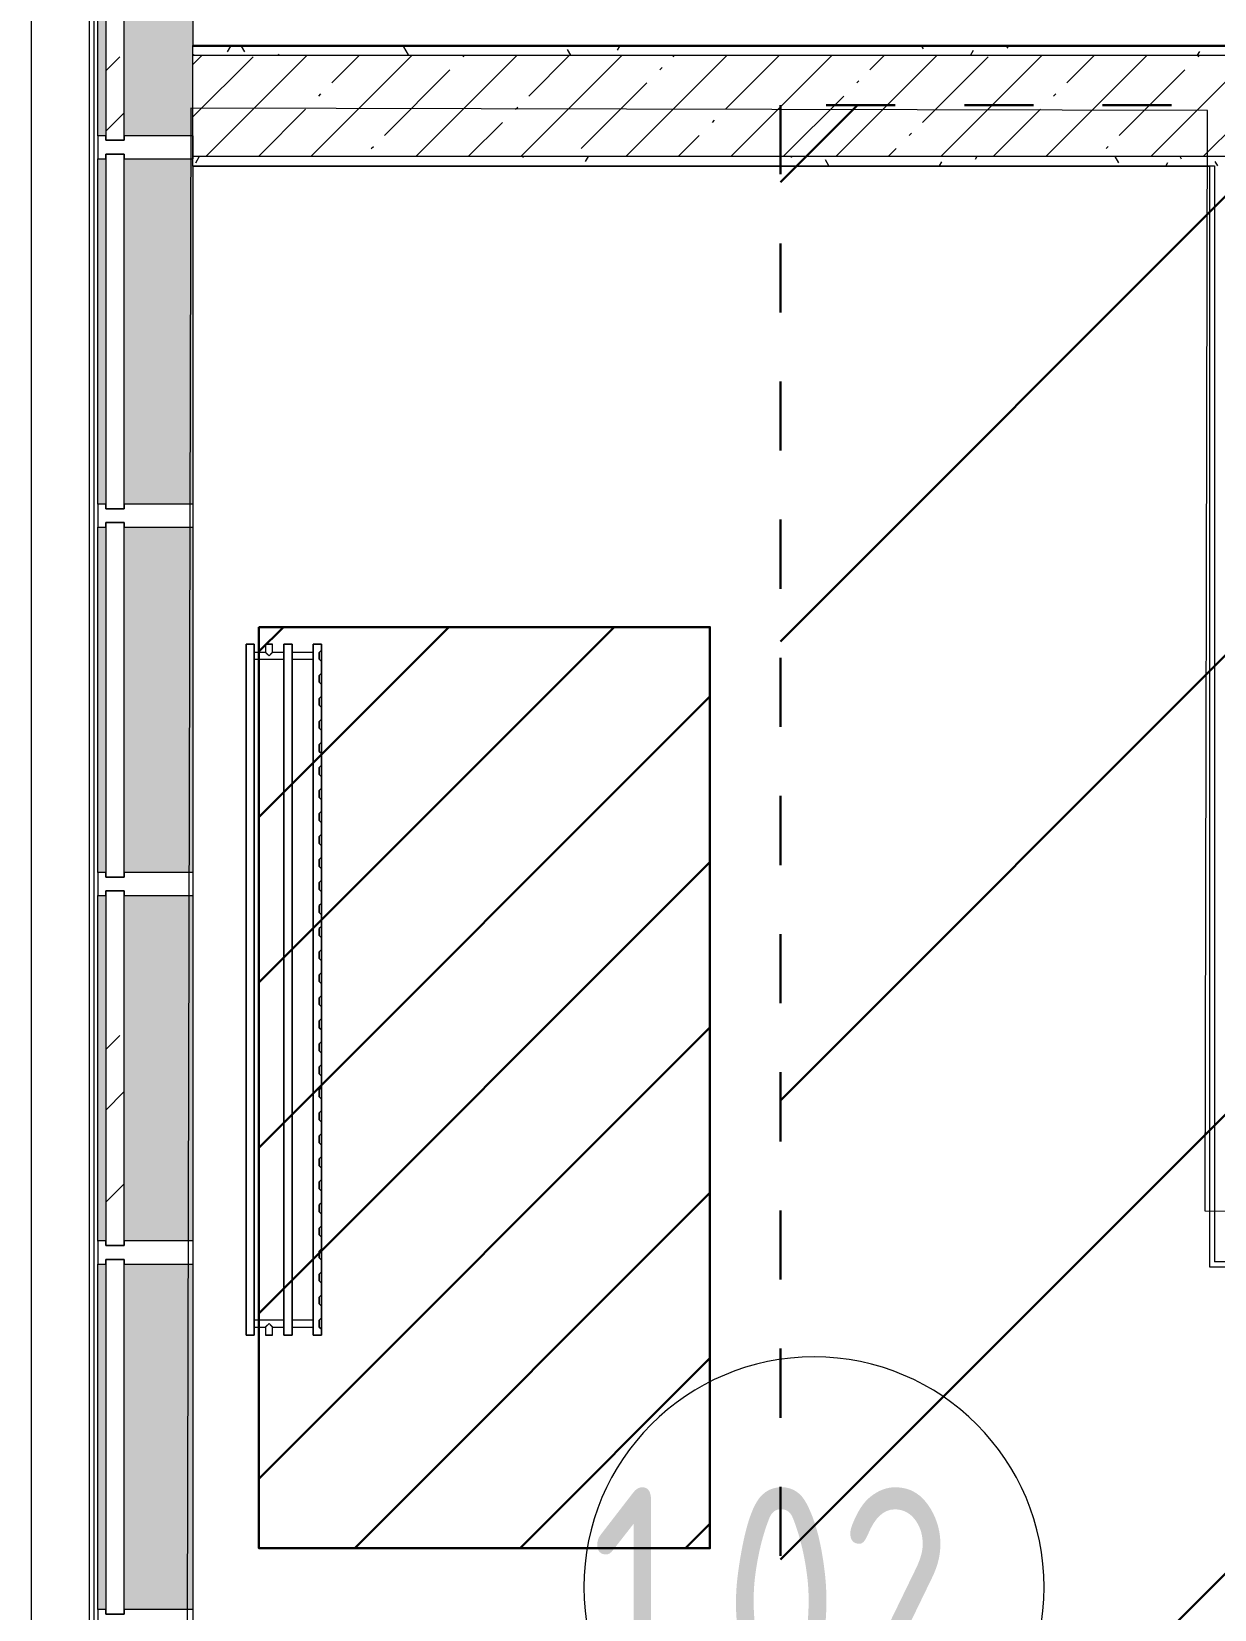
# Model space of a CAD drawing. Header units: millimetres. Extents: x -1113 to 415037, y -3642 to 354837.
# Drawn here: x 3775 to 6345, y 22239 to 25665 of the extents above; entities that cross this region are included whole.
import ezdxf

# ---------------------------------------------------------------- set-up
doc = ezdxf.new("R2010")
doc.units = ezdxf.units.MM
doc.linetypes.add('Штрих короткий', pattern=[600, 300, -300])
for name, color, linetype, lineweight in [('0) строит. леса', 20, 'Continuous', 30), ('A-AREA-BNDY', 7, 'Continuous', 5), ('A-AREA-IDEN', 7, 'Continuous', 9), ('A-FLOR', 7, 'Continuous', 9), ('A-GLAZ-CURT', 7, 'Continuous', 9), ('A-GLAZ-CURT-1', 7, 'Continuous', 5), ('A-GLAZ-CURT-2', 7, 'Continuous', 20), ('A-GLAZ-CWMG', 7, 'Continuous', 9), ('A-GLAZ-CWMG-1', 7, 'Continuous', 20), ('A-WALL', 7, 'Continuous', 5), ('I-WALL', 7, 'Continuous', 5), ('Оси', 7, 'Continuous', 9)]:
    doc.layers.add(name, color=color, linetype=linetype, lineweight=lineweight)
for name, color, linetype, lineweight, true_color in [('A-WALL-1', 9, 'Continuous', 5, 0x808080), ('A-WALL-FNSH-1', 9, 'Continuous', 5, 0x808080), ('M-EQPM-1', 7, 'Continuous', 9, 0xb2b2b2)]:
    doc.layers.add(name, color=color, linetype=linetype, lineweight=lineweight, true_color=true_color)
doc.styles.add('СПДС', font='ГОСТ тип А.ttf', dxfattribs={"width": 0.9})
pattern_1 = [(0, (64.7, -136.06), (243.84, 60.96), [20.117, -162.763, 20.117, -162.763, -975.36]), (0, (64.7, -136.06), (243.84, 60.96), [-365.76, 20.117, -345.643, 20.117, -162.763, -426.72]), (0, (64.7, -136.06), (243.84, 60.96), [-914.4, 20.117, -101.803, 20.117, -284.683]), (120, (156.14, -105.58), (-174.71291, 180.69163), [20.117, -162.763, 20.117, -162.763, -975.36]), (120, (156.14, -105.58), (-174.71291, 180.69163), [-365.76, 20.117, -345.643, 20.117, -162.763, -426.72]), (120, (156.14, -105.58), (-174.71291, 180.69163), [-914.4, 20.117, -101.803, 20.117, -284.683]), (240, (186.62, 16.34), (-69.12709, -241.65163), [20.117, -162.763, 20.117, -162.763, -975.36]), (240, (186.62, 16.34), (-69.12709, -241.65163), [-365.76, 20.117, -345.643, 20.117, -162.763, -426.72]), (240, (186.62, 16.34), (-69.12709, -241.65163), [-914.4, 20.117, -101.803, 20.117, -284.683])]

# ---------------------------------------------------------------- blocks, each defined once
blk = doc.blocks.new('Системная панель - Стекло - 40мм-23998914-Объем проектирования 1 этажа')
at = {"layer": 'A-GLAZ-CURT-1'}
h = blk.add_hatch(dxfattribs=at)
h.set_pattern_fill('FP_53', color=256, style=0, pattern_type=2)
h.set_pattern_definition([(135, (23350.1, -4071.1), (-565.685, -565.685), [400, -1200]), (135, (23550.1, -4471.1), (-565.685, -565.685), [1200, -400]), (135, (23750.1, -3671.1), (-565.685, -565.685), [400, -1200])])
h.paths.add_polyline_path([(385, 15), (385, 40), (-385, 38.9), (-385, 0), (385, 0)])
at = {"layer": 'A-GLAZ-CURT-2'}
for p, q in [((385, 40), (-385, 40)), ((-385, 40), (-385, 0)), ((385, 0), (385, 40)), ((-385, 0), (385, 0))]:
    blk.add_line(p, q, dxfattribs=at)
blk = doc.blocks.new('Прямоугольный импост - Импост структурный с накладкой - 190мм-23186010-Объем проектирования 1 этажа')
at = {"layer": 'A-GLAZ-CWMG'}
for points in [[(3871.1, 23175.1), (3871.1, 23925.1), (3854.1, 23925.1), (3854.1, 23175.1), (3861.1, 23175.1)], [(4006.1, 23175.1), (4061.1, 23175.1), (4060, 23925.1), (3911.1, 23925.1), (3911.1, 23175.1)]]:
    blk.add_hatch(color=256, dxfattribs=at).paths.add_polyline_path(points)
for p, q in [((3854.1, 23175.1), (3854.1, 23925.1)), ((4061.1, 23175.1), (4061.1, 23925.1))]:
    blk.add_line(p, q, dxfattribs=at)
blk = doc.blocks.new('Прямоугольный импост - Импост структурный с накладкой - 190мм-22862219-Объем проектирования 1 этажа')
at = {"layer": 'A-GLAZ-CWMG-1'}
for p, q in [((-25, 0), (-25, 17)), ((-25, 17), (25, 17)), ((-15, 0), (-25, 0)), ((-15, -40), (-15, 0)), ((25, 0), (15, 0)), ((15, 0), (15, -40)), ((25, 17), (25, 0)), ((-25, -190), (-25, -40)), ((-25, -40), (-15, -40)), ((15, -40), (25, -40)), ((25, -40), (25, -190)), ((25, -190), (-25, -190))]:
    blk.add_line(p, q, dxfattribs=at)
blk = doc.blocks.new('Системная панель - Стекло - 40мм-V30-Объем проектирования 1 этажа')
at = {"layer": 'A-GLAZ-CURT-2'}
for p, q in [((385, 40), (-385, 40)), ((-385, 40), (-385, 0)), ((385, 0), (385, 40)), ((-385, 0), (385, 0))]:
    blk.add_line(p, q, dxfattribs=at)
blk = doc.blocks.new('Системная панель - Стекло - 40мм-V31-Объем проектирования 1 этажа')
at = {"layer": 'A-GLAZ-CURT-2'}
for p, q in [((385, 40), (-385, 40)), ((-385, 40), (-385, 0)), ((385, 0), (385, 40)), ((-385, 0), (385, 0))]:
    blk.add_line(p, q, dxfattribs=at)
blk = doc.blocks.new('Системная панель - Стекло - 40мм-V57-Объем проектирования 1 этажа')
at = {"layer": 'A-GLAZ-CURT-2'}
for p, q in [((385, 40), (-385, 40)), ((-385, 40), (-385, 0)), ((385, 0), (385, 40)), ((-385, 0), (385, 0))]:
    blk.add_line(p, q, dxfattribs=at)
blk = doc.blocks.new('Прямоугольный импост - Импост структурный с накладкой - 190мм-V58-Объем проектирования 1 этажа')
at = {"layer": 'A-GLAZ-CWMG'}
for points in [[(3871.1, 24775.1), (3871.1, 25525.1), (3854.1, 25525.1), (3854.1, 24775.1), (3861.1, 24775.1)], [(4006.1, 24775.1), (4061.1, 24775.1), (4060, 25525.1), (3911.1, 25525.1), (3911.1, 24775.1)]]:
    blk.add_hatch(color=256, dxfattribs=at).paths.add_polyline_path(points)
for p, q in [((3854.1, 24775.1), (3854.1, 25525.1)), ((4061.1, 24775.1), (4061.1, 25510))]:
    blk.add_line(p, q, dxfattribs=at)
blk = doc.blocks.new('Системная панель - Стекло - 40мм-V139-Объем проектирования 1 этажа')
at = {"layer": 'A-GLAZ-CURT-1'}
h = blk.add_hatch(dxfattribs=at)
h.set_pattern_fill('FP_142', color=256, style=0, pattern_type=2)
h.set_pattern_definition([(135, (25750.1, -4071.1), (-565.685, -565.685), [400, -1200]), (135, (25950.1, -4471.1), (-565.685, -565.685), [1200, -400]), (135, (26150.1, -3671.1), (-565.685, -565.685), [400, -1200])])
h.paths.add_polyline_path([(385, 15), (385, 40), (-385, 38.9), (-385, 0), (385, 0)])
at = {"layer": 'A-GLAZ-CURT-2'}
for p, q in [((385, 40), (-385, 40)), ((-385, 40), (-385, 0)), ((385, 0), (385, 40)), ((-385, 0), (385, 0))]:
    blk.add_line(p, q, dxfattribs=at)
blk = doc.blocks.new('Прямоугольный импост - Импост структурный с накладкой - 190мм-V140-Объем проектирования 1 этажа')
at = {"layer": 'A-GLAZ-CWMG'}
for points in [[(3861.1, 25575.1), (3871.1, 25575.1), (3871.1, 26325.1), (3854.1, 26325.1), (3854.1, 25575.1)], [(3911.1, 25575.1), (4060, 25575.1), (4060, 26325.1), (3911.1, 26325.1), (3911.1, 25750)]]:
    blk.add_hatch(color=256, dxfattribs=at).paths.add_polyline_path(points)
for p, q in [((3854.1, 25575.1), (3854.1, 26325.1)), ((4061.1, 25770), (4061.1, 26325.1))]:
    blk.add_line(p, q, dxfattribs=at)
blk = doc.blocks.new('Прямоугольный импост - Импост структурный с накладкой - 170мм-23186685-Объем проектирования 1 этажа')
at = {"layer": 'A-GLAZ-CWMG'}
for p, q in [((3836.1, 20672.1), (3836.1, 27150.1)), ((3846.1, 20672.1), (3846.1, 27150.1))]:
    blk.add_line(p, q, dxfattribs=at)
blk = doc.blocks.new('radiator_prado_classic_z_tip_30_po exemplyaru - Classic Z Тип 30-500-30677909-Объем проектирования 1 этажа')
at = {"layer": 'M-EQPM-1'}
for p, q in [((0, 228), (0, 210)), ((1500, 228), (0, 228)), ((0, 210), (0, 228)), ((0, 228), (12.5, 228)), ((0, 210), (1500, 210)), ((17.8, 210), (0, 210)), ((12.5, 228), (37.5, 228)), ((37.5, 228), (12.5, 228)), ((12.5, 228), (37.5, 228)), ((12.5, 228), (17.5, 223)), ((12.5, 228), (17.5, 223)), ((32.5, 223), (17.5, 223)), ((17.5, 223), (32.5, 223)), ((17.5, 210), (17.5, 164)), ((17.5, 210), (17.5, 164)), ((17.8, 210), (17.5, 210)), ((17.5, 210), (17.8, 210)), ((17.8, 210), (17.5, 210)), ((17.5, 210), (32.5, 210)), ((32.2, 210), (17.8, 210)), ((17.8, 210), (32.2, 210)), ((32.2, 210), (17.8, 210)), ((32.5, 210), (32.2, 210)), ((32.2, 210), (32.5, 210)), ((32.5, 210), (32.2, 210)), ((1467.8, 210), (32.2, 210)), ((32.5, 223), (37.5, 228)), ((37.5, 228), (32.5, 223)), ((32.5, 164), (32.5, 210)), ((32.5, 164), (32.5, 210)), ((37.5, 228), (62.5, 228)), ((62.5, 228), (87.5, 228)), ((87.5, 228), (62.5, 228)), ((62.5, 228), (87.5, 228)), ((62.5, 228), (67.5, 223)), ((62.5, 228), (67.5, 223)), ((82.5, 223), (67.5, 223)), ((67.5, 223), (82.5, 223)), ((82.5, 223), (87.5, 228)), ((87.5, 228), (82.5, 223)), ((87.5, 228), (112.5, 228)), ((112.5, 228), (137.5, 228)), ((137.5, 228), (112.5, 228)), ((112.5, 228), (137.5, 228)), ((112.5, 228), (117.5, 223)), ((112.5, 228), (117.5, 223)), ((132.5, 223), (117.5, 223)), ((117.5, 223), (132.5, 223)), ((132.5, 223), (137.5, 228)), ((137.5, 228), (132.5, 223)), ((137.5, 228), (162.5, 228)), ((162.5, 228), (187.5, 228)), ((187.5, 228), (162.5, 228)), ((162.5, 228), (187.5, 228)), ((162.5, 228), (167.5, 223)), ((162.5, 228), (167.5, 223)), ((182.5, 223), (167.5, 223)), ((167.5, 223), (182.5, 223)), ((182.5, 223), (187.5, 228)), ((187.5, 228), (182.5, 223)), ((187.5, 228), (212.5, 228)), ((212.5, 228), (237.5, 228)), ((237.5, 228), (212.5, 228)), ((212.5, 228), (237.5, 228)), ((212.5, 228), (217.5, 223)), ((212.5, 228), (217.5, 223)), ((232.5, 223), (217.5, 223)), ((217.5, 223), (232.5, 223)), ((232.5, 223), (237.5, 228)), ((237.5, 228), (232.5, 223)), ((237.5, 228), (262.5, 228)), ((262.5, 228), (287.5, 228)), ((287.5, 228), (262.5, 228)), ((262.5, 228), (287.5, 228)), ((262.5, 228), (267.5, 223)), ((262.5, 228), (267.5, 223)), ((282.5, 223), (267.5, 223)), ((267.5, 223), (282.5, 223)), ((282.5, 223), (287.5, 228)), ((287.5, 228), (282.5, 223)), ((287.5, 228), (312.5, 228)), ((312.5, 228), (337.5, 228)), ((337.5, 228), (312.5, 228)), ((312.5, 228), (337.5, 228)), ((312.5, 228), (317.5, 223)), ((312.5, 228), (317.5, 223)), ((332.5, 223), (317.5, 223)), ((317.5, 223), (332.5, 223)), ((332.5, 223), (337.5, 228)), ((337.5, 228), (332.5, 223)), ((337.5, 228), (362.5, 228)), ((362.5, 228), (387.5, 228)), ((387.5, 228), (362.5, 228)), ((362.5, 228), (387.5, 228)), ((362.5, 228), (367.5, 223)), ((362.5, 228), (367.5, 223)), ((382.5, 223), (367.5, 223)), ((367.5, 223), (382.5, 223)), ((382.5, 223), (387.5, 228)), ((387.5, 228), (382.5, 223)), ((387.5, 228), (412.5, 228)), ((412.5, 228), (437.5, 228)), ((437.5, 228), (412.5, 228)), ((412.5, 228), (437.5, 228)), ((412.5, 228), (417.5, 223)), ((412.5, 228), (417.5, 223)), ((432.5, 223), (417.5, 223)), ((417.5, 223), (432.5, 223)), ((432.5, 223), (437.5, 228)), ((437.5, 228), (432.5, 223)), ((437.5, 228), (462.5, 228)), ((462.5, 228), (487.5, 228)), ((487.5, 228), (462.5, 228)), ((462.5, 228), (487.5, 228)), ((462.5, 228), (467.5, 223)), ((462.5, 228), (467.5, 223)), ((482.5, 223), (467.5, 223)), ((467.5, 223), (482.5, 223)), ((482.5, 223), (487.5, 228)), ((487.5, 228), (482.5, 223)), ((487.5, 228), (512.5, 228)), ((512.5, 228), (537.5, 228)), ((537.5, 228), (512.5, 228)), ((512.5, 228), (537.5, 228)), ((512.5, 228), (517.5, 223)), ((512.5, 228), (517.5, 223)), ((532.5, 223), (517.5, 223)), ((517.5, 223), (532.5, 223)), ((532.5, 223), (537.5, 228)), ((537.5, 228), (532.5, 223)), ((537.5, 228), (562.5, 228)), ((562.5, 228), (587.5, 228)), ((587.5, 228), (562.5, 228)), ((562.5, 228), (587.5, 228)), ((562.5, 228), (567.5, 223)), ((562.5, 228), (567.5, 223)), ((582.5, 223), (567.5, 223)), ((567.5, 223), (582.5, 223)), ((582.5, 223), (587.5, 228)), ((587.5, 228), (582.5, 223)), ((587.5, 228), (612.5, 228)), ((612.5, 228), (637.5, 228)), ((637.5, 228), (612.5, 228)), ((612.5, 228), (637.5, 228)), ((612.5, 228), (617.5, 223)), ((612.5, 228), (617.5, 223)), ((632.5, 223), (617.5, 223)), ((617.5, 223), (632.5, 223)), ((632.5, 223), (637.5, 228)), ((637.5, 228), (632.5, 223)), ((637.5, 228), (662.5, 228)), ((662.5, 228), (687.5, 228)), ((687.5, 228), (662.5, 228)), ((662.5, 228), (687.5, 228)), ((662.5, 228), (667.5, 223)), ((662.5, 228), (667.5, 223)), ((682.5, 223), (667.5, 223)), ((667.5, 223), (682.5, 223)), ((682.5, 223), (687.5, 228)), ((687.5, 228), (682.5, 223)), ((687.5, 228), (712.5, 228)), ((712.5, 228), (737.5, 228)), ((737.5, 228), (712.5, 228)), ((712.5, 228), (737.5, 228)), ((712.5, 228), (717.5, 223)), ((712.5, 228), (717.5, 223)), ((732.5, 223), (717.5, 223)), ((717.5, 223), (732.5, 223)), ((732.5, 223), (737.5, 228)), ((737.5, 228), (732.5, 223)), ((737.5, 228), (762.5, 228)), ((762.5, 228), (787.5, 228)), ((787.5, 228), (762.5, 228)), ((762.5, 228), (787.5, 228)), ((762.5, 228), (767.5, 223)), ((762.5, 228), (767.5, 223)), ((782.5, 223), (767.5, 223)), ((767.5, 223), (782.5, 223)), ((782.5, 223), (787.5, 228)), ((787.5, 228), (782.5, 223)), ((787.5, 228), (812.5, 228)), ((812.5, 228), (837.5, 228)), ((837.5, 228), (812.5, 228)), ((812.5, 228), (837.5, 228)), ((812.5, 228), (817.5, 223)), ((812.5, 228), (817.5, 223)), ((832.5, 223), (817.5, 223)), ((817.5, 223), (832.5, 223)), ((832.5, 223), (837.5, 228)), ((837.5, 228), (832.5, 223)), ((837.5, 228), (862.5, 228)), ((862.5, 228), (887.5, 228)), ((887.5, 228), (862.5, 228)), ((862.5, 228), (887.5, 228)), ((862.5, 228), (867.5, 223)), ((862.5, 228), (867.5, 223)), ((882.5, 223), (867.5, 223)), ((867.5, 223), (882.5, 223)), ((882.5, 223), (887.5, 228)), ((887.5, 228), (882.5, 223)), ((887.5, 228), (912.5, 228)), ((912.5, 228), (937.5, 228)), ((937.5, 228), (912.5, 228)), ((912.5, 228), (937.5, 228)), ((912.5, 228), (917.5, 223)), ((912.5, 228), (917.5, 223)), ((932.5, 223), (917.5, 223)), ((917.5, 223), (932.5, 223)), ((932.5, 223), (937.5, 228)), ((937.5, 228), (932.5, 223)), ((937.5, 228), (962.5, 228)), ((962.5, 228), (987.5, 228)), ((987.5, 228), (962.5, 228)), ((962.5, 228), (987.5, 228)), ((962.5, 228), (967.5, 223)), ((962.5, 228), (967.5, 223)), ((982.5, 223), (967.5, 223)), ((967.5, 223), (982.5, 223)), ((982.5, 223), (987.5, 228)), ((987.5, 228), (982.5, 223)), ((987.5, 228), (1012.5, 228)), ((1012.5, 228), (1037.5, 228)), ((1037.5, 228), (1012.5, 228)), ((1012.5, 228), (1037.5, 228)), ((1012.5, 228), (1017.5, 223)), ((1012.5, 228), (1017.5, 223)), ((1032.5, 223), (1017.5, 223)), ((1017.5, 223), (1032.5, 223)), ((1032.5, 223), (1037.5, 228)), ((1037.5, 228), (1032.5, 223)), ((1037.5, 228), (1062.5, 228)), ((1062.5, 228), (1087.5, 228)), ((1087.5, 228), (1062.5, 228)), ((1062.5, 228), (1087.5, 228)), ((1062.5, 228), (1067.5, 223)), ((1062.5, 228), (1067.5, 223)), ((1082.5, 223), (1067.5, 223)), ((1067.5, 223), (1082.5, 223)), ((1082.5, 223), (1087.5, 228)), ((1087.5, 228), (1082.5, 223)), ((1087.5, 228), (1112.5, 228)), ((1112.5, 228), (1137.5, 228)), ((1137.5, 228), (1112.5, 228)), ((1112.5, 228), (1137.5, 228)), ((1112.5, 228), (1117.5, 223)), ((1112.5, 228), (1117.5, 223)), ((1132.5, 223), (1117.5, 223)), ((1117.5, 223), (1132.5, 223)), ((1132.5, 223), (1137.5, 228)), ((1137.5, 228), (1132.5, 223)), ((1137.5, 228), (1162.5, 228)), ((1162.5, 228), (1187.5, 228)), ((1187.5, 228), (1162.5, 228)), ((1162.5, 228), (1187.5, 228)), ((1162.5, 228), (1167.5, 223)), ((1162.5, 228), (1167.5, 223)), ((1182.5, 223), (1167.5, 223)), ((1167.5, 223), (1182.5, 223)), ((1182.5, 223), (1187.5, 228)), ((1187.5, 228), (1182.5, 223)), ((1187.5, 228), (1212.5, 228)), ((1212.5, 228), (1237.5, 228)), ((1237.5, 228), (1212.5, 228)), ((1212.5, 228), (1237.5, 228)), ((1212.5, 228), (1217.5, 223)), ((1212.5, 228), (1217.5, 223)), ((1232.5, 223), (1217.5, 223)), ((1217.5, 223), (1232.5, 223)), ((1232.5, 223), (1237.5, 228)), ((1237.5, 228), (1232.5, 223)), ((1237.5, 228), (1262.5, 228)), ((1262.5, 228), (1287.5, 228)), ((1287.5, 228), (1262.5, 228)), ((1262.5, 228), (1287.5, 228)), ((1262.5, 228), (1267.5, 223)), ((1262.5, 228), (1267.5, 223)), ((1282.5, 223), (1267.5, 223)), ((1267.5, 223), (1282.5, 223)), ((1282.5, 223), (1287.5, 228)), ((1287.5, 228), (1282.5, 223)), ((1287.5, 228), (1312.5, 228)), ((1312.5, 228), (1337.5, 228)), ((1337.5, 228), (1312.5, 228)), ((1312.5, 228), (1337.5, 228)), ((1312.5, 228), (1317.5, 223)), ((1312.5, 228), (1317.5, 223)), ((1332.5, 223), (1317.5, 223)), ((1317.5, 223), (1332.5, 223)), ((1332.5, 223), (1337.5, 228)), ((1337.5, 228), (1332.5, 223)), ((1337.5, 228), (1362.5, 228)), ((1362.5, 228), (1387.5, 228)), ((1387.5, 228), (1362.5, 228)), ((1362.5, 228), (1387.5, 228)), ((1362.5, 228), (1367.5, 223)), ((1362.5, 228), (1367.5, 223)), ((1382.5, 223), (1367.5, 223)), ((1367.5, 223), (1382.5, 223)), ((1382.5, 223), (1387.5, 228)), ((1387.5, 228), (1382.5, 223)), ((1387.5, 228), (1412.5, 228)), ((1412.5, 228), (1437.5, 228)), ((1437.5, 228), (1412.5, 228)), ((1412.5, 228), (1437.5, 228)), ((1412.5, 228), (1417.5, 223)), ((1412.5, 228), (1417.5, 223)), ((1432.5, 223), (1417.5, 223)), ((1417.5, 223), (1432.5, 223)), ((1432.5, 223), (1437.5, 228)), ((1437.5, 228), (1432.5, 223)), ((1437.5, 228), (1462.5, 228)), ((1462.5, 228), (1487.5, 228)), ((1487.5, 228), (1462.5, 228)), ((1462.5, 228), (1487.5, 228)), ((1462.5, 228), (1467.5, 223)), ((1462.5, 228), (1467.5, 223)), ((1482.5, 223), (1467.5, 223)), ((1467.5, 223), (1482.5, 223)), ((1467.5, 210), (1467.5, 164)), ((1467.5, 210), (1467.5, 164)), ((1467.8, 210), (1467.5, 210)), ((1467.5, 210), (1482.5, 210)), ((1467.8, 210), (1467.5, 210)), ((1467.5, 210), (1467.8, 210)), ((1482.2, 210), (1467.8, 210)), ((1482.2, 210), (1467.8, 210)), ((1467.8, 210), (1482.2, 210)), ((1482.5, 210), (1482.2, 210)), ((1482.5, 210), (1482.2, 210)), ((1482.2, 210), (1482.5, 210)), ((1500, 210), (1482.2, 210)), ((1482.5, 223), (1487.5, 228)), ((1487.5, 228), (1482.5, 223)), ((1482.5, 164), (1482.5, 210)), ((1482.5, 164), (1482.5, 210)), ((1487.5, 228), (1500, 228)), ((1500, 210), (1500, 228)), ((1500, 228), (1500, 210)), ((1500, 164), (0, 164)), ((0, 164), (0, 146)), ((0, 146), (0, 164)), ((0, 164), (17.8, 164)), ((0, 146), (1500, 146)), ((18.5, 146), (0, 146)), ((17.8, 164), (17.5, 164)), ((17.5, 164), (17.8, 164)), ((17.8, 164), (17.5, 164)), ((17.5, 164), (32.5, 164)), ((17.5, 146), (17.5, 121.5)), ((17.5, 146), (17.5, 121.5)), ((17.5, 146), (18.5, 146)), ((18.5, 146), (17.5, 146)), ((17.5, 146), (18.5, 146)), ((32.5, 146), (17.5, 146)), ((32.2, 164), (17.8, 164)), ((17.8, 164), (32.2, 164)), ((32.2, 164), (17.8, 164)), ((18.5, 146), (32.2, 146)), ((32.2, 146), (18.5, 146)), ((18.5, 146), (32.2, 146)), ((32.5, 164), (32.2, 164)), ((32.2, 164), (32.5, 164)), ((32.5, 164), (32.2, 164)), ((32.2, 164), (1467.8, 164)), ((32.2, 146), (32.5, 146)), ((32.5, 146), (32.2, 146)), ((32.2, 146), (32.5, 146)), ((1467.8, 146), (32.2, 146)), ((32.5, 82), (32.5, 146)), ((32.5, 82), (32.5, 146)), ((1467.8, 164), (1467.5, 164)), ((1467.5, 164), (1482.5, 164)), ((1467.8, 164), (1467.5, 164)), ((1467.5, 164), (1467.8, 164)), ((1467.5, 146), (1467.5, 82)), ((1467.5, 146), (1467.5, 82)), ((1467.5, 146), (1467.8, 146)), ((1482.5, 146), (1467.5, 146)), ((1467.5, 146), (1467.8, 146)), ((1467.8, 146), (1467.5, 146)), ((1482.2, 164), (1467.8, 164)), ((1482.2, 164), (1467.8, 164)), ((1467.8, 164), (1482.2, 164)), ((1467.8, 146), (1481.5, 146)), ((1467.8, 146), (1481.5, 146)), ((1481.5, 146), (1467.8, 146)), ((1481.5, 146), (1482.5, 146)), ((1481.5, 146), (1482.5, 146)), ((1482.5, 146), (1481.5, 146)), ((1500, 146), (1481.5, 146)), ((1482.5, 164), (1482.2, 164)), ((1482.5, 164), (1482.2, 164)), ((1482.2, 164), (1482.5, 164)), ((1482.2, 164), (1500, 164)), ((1482.5, 121.5), (1482.5, 146)), ((1482.5, 121.5), (1482.5, 146)), ((1500, 146), (1500, 164)), ((1500, 164), (1500, 146)), ((17.5, 121.5), (0, 121.5)), ((17.5, 121.5), (0, 121.5)), ((0, 121.5), (0, 120.5)), ((0, 106.5), (0, 121.5)), ((0, 120.5), (0, 107.5)), ((0, 120.5), (0, 119.3)), ((0, 114), (0, 120.5)), ((0, 120.5), (0, 120.5)), ((0, 119.3), (0, 117.8)), ((0, 117.8), (0, 114)), ((0, 114), (0, 110.3)), ((0, 107.5), (0, 114)), ((0, 110.3), (0, 108.7)), ((0, 108.7), (0, 107.5)), ((0, 107.5), (0, 106.5)), ((0, 107.5), (0, 107.5)), ((0, 106.5), (17.5, 106.5)), ((0, 106.5), (17.5, 106.5)), ((17.5, 106.5), (17.5, 82)), ((17.5, 106.5), (17.5, 82)), ((1500, 121.5), (1482.5, 121.5)), ((1500, 121.5), (1482.5, 121.5)), ((1482.5, 82), (1482.5, 106.5)), ((1482.5, 106.5), (1500, 106.5)), ((1482.5, 82), (1482.5, 106.5)), ((1482.5, 106.5), (1500, 106.5)), ((1500, 121.5), (1500, 106.5)), ((1500, 120.5), (1500, 121.5)), ((1500, 121.5), (1500, 120.5)), ((1500, 120.5), (1500, 121.5)), ((1500, 107.5), (1500, 120.5)), ((1500, 120.5), (1500, 107.5)), ((1500, 107.5), (1500, 120.5)), ((1500, 106.5), (1500, 107.5)), ((1500, 107.5), (1500, 106.5)), ((1500, 106.5), (1500, 107.5)), ((1500, 82), (0, 82)), ((0, 82), (0, 64)), ((0, 64), (0, 82)), ((0, 82), (18.5, 82)), ((18.5, 82), (17.5, 82)), ((17.5, 82), (18.5, 82)), ((18.5, 82), (17.5, 82)), ((17.5, 82), (32.5, 82)), ((32.2, 82), (18.5, 82)), ((18.5, 82), (32.2, 82)), ((32.2, 82), (18.5, 82)), ((32.5, 82), (32.2, 82)), ((32.2, 82), (32.5, 82)), ((32.5, 82), (32.2, 82)), ((32.2, 82), (1467.8, 82)), ((1467.8, 82), (1467.5, 82)), ((1467.5, 82), (1482.5, 82)), ((1467.8, 82), (1467.5, 82)), ((1467.5, 82), (1467.8, 82)), ((1481.5, 82), (1467.8, 82)), ((1481.5, 82), (1467.8, 82)), ((1467.8, 82), (1481.5, 82)), ((1482.5, 82), (1481.5, 82)), ((1482.5, 82), (1481.5, 82)), ((1481.5, 82), (1482.5, 82)), ((1481.5, 82), (1500, 82)), ((1500, 64), (1500, 82)), ((1500, 82), (1500, 64)), ((1500, 64), (0, 64)), ((0, 64), (1500, 64))]:
    blk.add_line(p, q, dxfattribs=at)
for points, knots in [([(18.5, 120.5), (18.4, 120.6), (18.3, 120.7), (18.1, 120.9), (17.9, 121.1), (17.8, 121.2), (17.7, 121.3), (17.5, 121.5), (17.5, 121.5), (17.5, 121.5)], [0.7142857, 0.7142857, 0.7142857, 0.7142857, 0.75, 0.7857143, 0.8214286, 0.8571429, 0.8928571, 0.9285714, 1, 1, 1, 1]), ([(17.5, 121.5), (17.5, 121.5), (17.5, 121.5), (17.7, 121.3), (17.8, 121.2), (17.9, 121.1), (18.1, 120.9), (18.3, 120.7), (18.4, 120.6), (18.5, 120.5)], [0, 0, 0, 0, 0.0714286, 0.1071429, 0.1428571, 0.1785714, 0.2142857, 0.25, 0.2857143, 0.2857143, 0.2857143, 0.2857143]), ([(17.5, 121.5), (17.5, 121.5), (17.5, 121.5), (17.7, 121.3), (17.8, 121.2), (17.9, 121.1), (18.1, 120.9), (18.3, 120.7), (18.4, 120.6), (18.5, 120.5)], [0, 0, 0, 0, 0.0714286, 0.1071429, 0.1428571, 0.1785714, 0.2142857, 0.25, 0.2857143, 0.2857143, 0.2857143, 0.2857143]), ([(25, 114), (24.5, 114.5), (23.6, 115.4), (22.4, 116.6), (21.6, 117.4), (21.1, 117.9), (20.8, 118.2), (20.5, 118.5), (20.2, 118.8), (19.8, 119.1), (19.6, 119.4), (19.3, 119.7), (19, 120), (18.7, 120.3), (18.5, 120.5), (18.3, 120.7), (18.1, 120.9), (17.9, 121.1), (17.8, 121.2), (17.7, 121.3), (17.5, 121.5), (17.5, 121.5), (17.5, 121.5)], [0, 0, 0, 0, 0.142857, 0.285714, 0.357143, 0.392857, 0.428571, 0.464286, 0.5, 0.535714, 0.571429, 0.607143, 0.642857, 0.678571, 0.714286, 0.75, 0.785714, 0.821429, 0.857143, 0.892857, 0.928571, 1, 1, 1, 1]), ([(17.5, 106.5), (17.5, 106.5), (17.5, 106.5), (17.7, 106.7), (17.8, 106.8), (17.9, 106.9), (18.1, 107.1), (18.3, 107.3), (18.5, 107.5), (18.7, 107.7), (19, 108), (19.3, 108.3), (19.6, 108.6), (19.8, 108.9), (20.3, 109.3), (20.7, 109.7), (21.1, 110.1), (21.6, 110.6), (22.4, 111.4), (23.6, 112.6), (24.5, 113.5), (25, 114)], [0, 0, 0, 0, 0.071429, 0.107143, 0.142857, 0.178571, 0.214286, 0.25, 0.285714, 0.321429, 0.357143, 0.392857, 0.428571, 0.464286, 0.5, 0.571429, 0.607143, 0.642857, 0.714286, 0.857143, 1, 1, 1, 1]), ([(17.5, 106.5), (17.5, 106.5), (17.5, 106.5), (17.7, 106.7), (17.8, 106.8), (17.9, 106.9), (18.1, 107.1), (18.3, 107.3), (18.4, 107.4), (18.5, 107.5)], [0, 0, 0, 0, 0.0714286, 0.1071429, 0.1428571, 0.1785714, 0.2142857, 0.25, 0.2857143, 0.2857143, 0.2857143, 0.2857143]), ([(18.5, 107.5), (18.4, 107.4), (18.3, 107.3), (18.1, 107.1), (17.9, 106.9), (17.8, 106.8), (17.7, 106.7), (17.5, 106.5), (17.5, 106.5), (17.5, 106.5)], [0.7142857, 0.7142857, 0.7142857, 0.7142857, 0.75, 0.7857143, 0.8214286, 0.8571429, 0.8928571, 0.9285714, 1, 1, 1, 1]), ([(18.5, 107.5), (18.4, 107.4), (18.3, 107.3), (18.1, 107.1), (17.9, 106.9), (17.8, 106.8), (17.7, 106.7), (17.5, 106.5), (17.5, 106.5), (17.5, 106.5)], [0.7142857, 0.7142857, 0.7142857, 0.7142857, 0.75, 0.7857143, 0.8214286, 0.8571429, 0.8928571, 0.9285714, 1, 1, 1, 1]), ([(22.1, 116.9), (21.9, 117.1), (21.6, 117.4), (21.1, 117.9), (20.8, 118.2), (20.5, 118.5), (20.2, 118.8), (19.9, 119.2), (19.7, 119.3), (19.6, 119.4)], [0.2857143, 0.2857143, 0.2857143, 0.2857143, 0.3571429, 0.3928571, 0.4285714, 0.4642857, 0.5, 0.5357143, 0.5714286, 0.5714286, 0.5714286, 0.5714286]), ([(19.6, 119.4), (19.7, 119.3), (19.9, 119.2), (20.3, 118.7), (20.7, 118.3), (21.1, 117.9), (21.6, 117.4), (21.9, 117.1), (22.1, 116.9)], [0.4285714, 0.4285714, 0.4285714, 0.4285714, 0.4642857, 0.5, 0.5714286, 0.6071429, 0.6428571, 0.7142857, 0.7142857, 0.7142857, 0.7142857]), ([(19.6, 119.4), (19.7, 119.3), (19.8, 119.1), (20.3, 118.7), (20.7, 118.3), (21.1, 117.9), (21.6, 117.4), (21.9, 117.1), (22.1, 116.9)], [0.4285714, 0.4285714, 0.4285714, 0.4285714, 0.4642857, 0.5, 0.5714286, 0.6071429, 0.6428571, 0.7142857, 0.7142857, 0.7142857, 0.7142857]), ([(19.6, 108.6), (19.7, 108.7), (19.9, 108.8), (20.3, 109.3), (20.7, 109.7), (21.1, 110.1), (21.6, 110.6), (21.9, 110.9), (22.1, 111.1)], [0.4285714, 0.4285714, 0.4285714, 0.4285714, 0.4642857, 0.5, 0.5714286, 0.6071429, 0.6428571, 0.7142857, 0.7142857, 0.7142857, 0.7142857]), ([(22.1, 111.1), (21.9, 110.9), (21.6, 110.6), (21.1, 110.1), (20.8, 109.8), (20.5, 109.5), (20.2, 109.2), (19.9, 108.8), (19.7, 108.7), (19.6, 108.6)], [0.2857143, 0.2857143, 0.2857143, 0.2857143, 0.3571429, 0.3928571, 0.4285714, 0.4642857, 0.5, 0.5357143, 0.5714286, 0.5714286, 0.5714286, 0.5714286]), ([(22.1, 111.1), (21.9, 110.9), (21.6, 110.6), (21.1, 110.1), (20.8, 109.8), (20.5, 109.5), (20.2, 109.2), (19.8, 108.9), (19.7, 108.7), (19.6, 108.6)], [0.2857143, 0.2857143, 0.2857143, 0.2857143, 0.3571429, 0.3928571, 0.4285714, 0.4642857, 0.5, 0.5357143, 0.5714286, 0.5714286, 0.5714286, 0.5714286]), ([(1475, 114), (1475.5, 114.5), (1476.4, 115.4), (1477.6, 116.6), (1478.4, 117.4), (1478.9, 117.9), (1479.2, 118.2), (1479.5, 118.5), (1479.8, 118.8), (1480.1, 119.2), (1480.4, 119.4), (1480.7, 119.7), (1481, 120), (1481.3, 120.3), (1481.5, 120.5), (1481.7, 120.7), (1481.9, 120.9), (1482.1, 121.1), (1482.2, 121.2), (1482.3, 121.3), (1482.5, 121.5), (1482.5, 121.5), (1482.5, 121.5)], [0, 0, 0, 0, 0.142857, 0.285714, 0.357143, 0.392857, 0.428571, 0.464286, 0.5, 0.535714, 0.571429, 0.607143, 0.642857, 0.678571, 0.714286, 0.75, 0.785714, 0.821429, 0.857143, 0.892857, 0.928571, 1, 1, 1, 1]), ([(1482.5, 106.5), (1482.5, 106.5), (1482.5, 106.5), (1482.3, 106.7), (1482.2, 106.8), (1482.1, 106.9), (1481.9, 107.1), (1481.7, 107.3), (1481.5, 107.5), (1481.3, 107.7), (1481, 108), (1480.7, 108.3), (1480.4, 108.6), (1480.1, 108.8), (1479.7, 109.3), (1479.3, 109.7), (1478.9, 110.1), (1478.4, 110.6), (1477.6, 111.4), (1476.4, 112.6), (1475.5, 113.5), (1475, 114)], [0, 0, 0, 0, 0.071429, 0.107143, 0.142857, 0.178571, 0.214286, 0.25, 0.285714, 0.321429, 0.357143, 0.392857, 0.428571, 0.464286, 0.5, 0.571429, 0.607143, 0.642857, 0.714286, 0.857143, 1, 1, 1, 1]), ([(1480.4, 119.4), (1480.3, 119.3), (1480.1, 119.2), (1479.7, 118.7), (1479.3, 118.3), (1478.9, 117.9), (1478.4, 117.4), (1478.1, 117.1), (1477.9, 116.9)], [0.4285714, 0.4285714, 0.4285714, 0.4285714, 0.4642857, 0.5, 0.5714286, 0.6071429, 0.6428571, 0.7142857, 0.7142857, 0.7142857, 0.7142857]), ([(1480.4, 119.4), (1480.3, 119.3), (1480.1, 119.2), (1479.7, 118.7), (1479.3, 118.3), (1478.9, 117.9), (1478.4, 117.4), (1478.1, 117.1), (1477.9, 116.9)], [0.4285714, 0.4285714, 0.4285714, 0.4285714, 0.4642857, 0.5, 0.5714286, 0.6071429, 0.6428571, 0.7142857, 0.7142857, 0.7142857, 0.7142857]), ([(1477.9, 116.9), (1478.1, 117.1), (1478.4, 117.4), (1478.9, 117.9), (1479.2, 118.2), (1479.5, 118.5), (1479.8, 118.8), (1480.1, 119.2), (1480.3, 119.3), (1480.4, 119.4)], [0.2857143, 0.2857143, 0.2857143, 0.2857143, 0.3571429, 0.3928571, 0.4285714, 0.4642857, 0.5, 0.5357143, 0.5714286, 0.5714286, 0.5714286, 0.5714286]), ([(1477.9, 111.1), (1478.1, 110.9), (1478.4, 110.6), (1478.9, 110.1), (1479.2, 109.8), (1479.5, 109.5), (1479.8, 109.2), (1480.1, 108.8), (1480.3, 108.7), (1480.4, 108.6)], [0.2857143, 0.2857143, 0.2857143, 0.2857143, 0.3571429, 0.3928571, 0.4285714, 0.4642857, 0.5, 0.5357143, 0.5714286, 0.5714286, 0.5714286, 0.5714286]), ([(1477.9, 111.1), (1478.1, 110.9), (1478.4, 110.6), (1478.9, 110.1), (1479.2, 109.8), (1479.5, 109.5), (1479.8, 109.2), (1480.1, 108.8), (1480.3, 108.7), (1480.4, 108.6)], [0.2857143, 0.2857143, 0.2857143, 0.2857143, 0.3571429, 0.3928571, 0.4285714, 0.4642857, 0.5, 0.5357143, 0.5714286, 0.5714286, 0.5714286, 0.5714286]), ([(1480.4, 108.6), (1480.3, 108.7), (1480.1, 108.8), (1479.7, 109.3), (1479.3, 109.7), (1478.9, 110.1), (1478.4, 110.6), (1478.1, 110.9), (1477.9, 111.1)], [0.4285714, 0.4285714, 0.4285714, 0.4285714, 0.4642857, 0.5, 0.5714286, 0.6071429, 0.6428571, 0.7142857, 0.7142857, 0.7142857, 0.7142857]), ([(1482.5, 121.5), (1482.5, 121.5), (1482.5, 121.5), (1482.3, 121.3), (1482.2, 121.2), (1482.1, 121.1), (1481.9, 120.9), (1481.7, 120.7), (1481.6, 120.6), (1481.5, 120.5)], [0, 0, 0, 0, 0.0714286, 0.1071429, 0.1428571, 0.1785714, 0.2142857, 0.25, 0.2857143, 0.2857143, 0.2857143, 0.2857143]), ([(1482.5, 121.5), (1482.5, 121.5), (1482.5, 121.5), (1482.3, 121.3), (1482.2, 121.2), (1482.1, 121.1), (1481.9, 120.9), (1481.7, 120.7), (1481.6, 120.6), (1481.5, 120.5)], [0, 0, 0, 0, 0.0714286, 0.1071429, 0.1428571, 0.1785714, 0.2142857, 0.25, 0.2857143, 0.2857143, 0.2857143, 0.2857143]), ([(1481.5, 120.5), (1481.6, 120.6), (1481.7, 120.7), (1481.9, 120.9), (1482.1, 121.1), (1482.2, 121.2), (1482.3, 121.3), (1482.5, 121.5), (1482.5, 121.5), (1482.5, 121.5)], [0.7142857, 0.7142857, 0.7142857, 0.7142857, 0.75, 0.7857143, 0.8214286, 0.8571429, 0.8928571, 0.9285714, 1, 1, 1, 1]), ([(1481.5, 107.5), (1481.6, 107.4), (1481.7, 107.3), (1481.9, 107.1), (1482.1, 106.9), (1482.2, 106.8), (1482.3, 106.7), (1482.5, 106.5), (1482.5, 106.5), (1482.5, 106.5)], [0.7142857, 0.7142857, 0.7142857, 0.7142857, 0.75, 0.7857143, 0.8214286, 0.8571429, 0.8928571, 0.9285714, 1, 1, 1, 1]), ([(1481.5, 107.5), (1481.6, 107.4), (1481.7, 107.3), (1481.9, 107.1), (1482.1, 106.9), (1482.2, 106.8), (1482.3, 106.7), (1482.5, 106.5), (1482.5, 106.5), (1482.5, 106.5)], [0.7142857, 0.7142857, 0.7142857, 0.7142857, 0.75, 0.7857143, 0.8214286, 0.8571429, 0.8928571, 0.9285714, 1, 1, 1, 1]), ([(1482.5, 106.5), (1482.5, 106.5), (1482.5, 106.5), (1482.3, 106.7), (1482.2, 106.8), (1482.1, 106.9), (1481.9, 107.1), (1481.7, 107.3), (1481.6, 107.4), (1481.5, 107.5)], [0, 0, 0, 0, 0.0714286, 0.1071429, 0.1428571, 0.1785714, 0.2142857, 0.25, 0.2857143, 0.2857143, 0.2857143, 0.2857143])]:
    blk.add_open_spline(points, degree=3, knots=knots, dxfattribs=at)
for points in [[(19.6, 119.4), (19.5, 119.5), (19.3, 119.7), (19, 120), (18.7, 120.3), (18.6, 120.4), (18.5, 120.5)], [(18.5, 120.5), (18.6, 120.4), (18.7, 120.3), (19, 120), (19.3, 119.7), (19.5, 119.5), (19.6, 119.4)], [(18.5, 120.5), (18.6, 120.4), (18.7, 120.3), (19, 120), (19.3, 119.7), (19.5, 119.5), (19.6, 119.4)], [(18.5, 107.5), (18.6, 107.6), (18.7, 107.7), (19, 108), (19.3, 108.3), (19.5, 108.5), (19.6, 108.6)], [(19.6, 108.6), (19.5, 108.5), (19.3, 108.3), (19, 108), (18.7, 107.7), (18.6, 107.6), (18.5, 107.5)], [(19.6, 108.6), (19.5, 108.5), (19.3, 108.3), (19, 108), (18.7, 107.7), (18.6, 107.6), (18.5, 107.5)], [(25, 114), (24.5, 114.5), (23.6, 115.4), (22.6, 116.4), (22.1, 116.9)], [(22.1, 116.9), (22.6, 116.4), (23.6, 115.4), (24.5, 114.5), (25, 114)], [(22.1, 116.9), (22.6, 116.4), (23.6, 115.4), (24.5, 114.5), (25, 114)], [(22.1, 111.1), (22.6, 111.6), (23.6, 112.6), (24.5, 113.5), (25, 114)], [(25, 114), (24.5, 113.5), (23.6, 112.6), (22.6, 111.6), (22.1, 111.1)], [(25, 114), (24.5, 113.5), (23.6, 112.6), (22.6, 111.6), (22.1, 111.1)], [(1477.9, 116.9), (1477.4, 116.4), (1476.4, 115.4), (1475.5, 114.5), (1475, 114)], [(1477.9, 116.9), (1477.4, 116.4), (1476.4, 115.4), (1475.5, 114.5), (1475, 114)], [(1475, 114), (1475.5, 114.5), (1476.4, 115.4), (1477.4, 116.4), (1477.9, 116.9)], [(1475, 114), (1475.5, 113.5), (1476.4, 112.6), (1477.4, 111.6), (1477.9, 111.1)], [(1475, 114), (1475.5, 113.5), (1476.4, 112.6), (1477.4, 111.6), (1477.9, 111.1)], [(1477.9, 111.1), (1477.4, 111.6), (1476.4, 112.6), (1475.5, 113.5), (1475, 114)], [(1481.5, 120.5), (1481.4, 120.4), (1481.3, 120.3), (1481, 120), (1480.7, 119.7), (1480.5, 119.5), (1480.4, 119.4)], [(1481.5, 120.5), (1481.4, 120.4), (1481.3, 120.3), (1481, 120), (1480.7, 119.7), (1480.5, 119.5), (1480.4, 119.4)], [(1480.4, 119.4), (1480.5, 119.5), (1480.7, 119.7), (1481, 120), (1481.3, 120.3), (1481.4, 120.4), (1481.5, 120.5)], [(1480.4, 108.6), (1480.5, 108.5), (1480.7, 108.3), (1481, 108), (1481.3, 107.7), (1481.4, 107.6), (1481.5, 107.5)], [(1480.4, 108.6), (1480.5, 108.5), (1480.7, 108.3), (1481, 108), (1481.3, 107.7), (1481.4, 107.6), (1481.5, 107.5)], [(1481.5, 107.5), (1481.4, 107.6), (1481.3, 107.7), (1481, 108), (1480.7, 108.3), (1480.5, 108.5), (1480.4, 108.6)]]:
    blk.add_open_spline(points, degree=3, dxfattribs=at)
blk = doc.blocks.new('Марка_Помещения - Номер-25198446-Объем проектирования 1 этажа')
at = {"layer": 'A-AREA-IDEN'}
for start, end in [(360, 180), (180, 360)]:
    blk.add_arc((0, 0), 2.5, start, end, dxfattribs=at)

msp = doc.modelspace()

# ---------------------------------------------------------------- hatches: boundary and pattern name
at = {"layer": '0) строит. леса', "linetype": 'Штрих короткий', "ltscale": 0.5}
h = msp.add_hatch(dxfattribs=at)
h.set_pattern_fill('ANSI31', color=256, scale=222)
h.paths.add_polyline_path([(12251.3, 25505.4), (5401.8, 25505.4), (5401.8, 15474.4), (12251.3, 15474.4)])
at = {"layer": '0) строит. леса'}
h = msp.add_hatch(dxfattribs=at)
h.set_pattern_fill('ANSI31', color=256, scale=80)
h.set_pattern_definition([(45, (8468.27, 168251.27), (-179.60512, 179.60512), [])])
h.paths.add_polyline_path([(4268.6, 24372.1), (4268.6, 22372.1), (5248.6, 22372.1), (5248.6, 24372.1)])
at = {"layer": 'I-WALL'}
h = msp.add_hatch(dxfattribs=at)
h.set_pattern_fill('FP_191', color=256, style=0, pattern_type=2)
h.set_pattern_definition(pattern_1)
h.paths.add_polyline_path([(6464.7, 25613.9), (9564.7, 25613.9), (9564.7, 25633.9), (4124.7, 25633.9), (4124.7, 25613.9), (6444.7, 25613.9)])
h = msp.add_hatch(dxfattribs=at)
h.set_pattern_fill('FP_1', color=256, style=0, pattern_type=2)
h.set_pattern_definition([(45, (64.7, -136.06), (-114.0493, 114.0493), []), (45, (178.75, -136.06), (-114.0493, 114.0493), [201.612, -40.322, 6.706, -33.617])])
h.paths.add_polyline_path([(5931.1, 25393.9), (9774.7, 25393.9), (9774.7, 25613.9), (4124.7, 25613.9), (4124.7, 25393.9), (4899.5, 25393.9)])
h = msp.add_hatch(dxfattribs=at)
h.set_pattern_fill('FP_191', color=256, style=0, pattern_type=2)
h.set_pattern_definition(pattern_1)
h.paths.add_polyline_path([(6364.7, 25373.9), (6364.7, 25393.9), (4124.7, 25393.9), (4125.8, 25373.9), (6344.7, 25373.9)])

# ---------------------------------------------------------------- linework, layer by layer
at = {"layer": '0) строит. леса', "linetype": 'Штрих короткий', "ltscale": 0.5}
msp.add_lwpolyline([(12251.3, 25505.4), (5401.8, 25505.4), (5401.8, 15474.4), (12251.3, 15474.4)], close=True, dxfattribs=at)
at = {"layer": '0) строит. леса'}
msp.add_lwpolyline([(4268.6, 24372.1), (4268.6, 22372.1), (5248.6, 22372.1), (5248.6, 24372.1)], close=True, dxfattribs=at)
at = {"layer": 'A-AREA-BNDY', "flags": 128}
msp.add_lwpolyline([(4112, 21709.9), (3923.1, 21710.3), (3920.8, 20760.3), (6619.7, 20754), (8938.7, 20748.5), (8944.2, 23097.5), (6324.2, 23103.7), (6329.8, 25493.7), (4120.8, 25498.9), (4113.1, 22210.9), (4734.1, 22209.4), (4732.6, 21567.4), (4111.6, 21568.9)], close=True, dxfattribs=at)
at = {"layer": 'A-FLOR'}
for p, q in [((9774.7, 25633.9), (4125.8, 25633.9)), ((4125.8, 25373.9), (6344.7, 25373.9))]:
    msp.add_line(p, q, dxfattribs=at)
at = {"layer": 'A-WALL'}
for p, q in [((4125.8, 25373.9), (4124.7, 25373.9)), ((6333.7, 25372.9), (6333.7, 25373.9)), ((6344.7, 25373.9), (6344.7, 22993.9))]:
    msp.add_line(p, q, dxfattribs=at)
at = {"layer": 'A-WALL-1'}
for p, q in [((4124.7, 25633.9), (4124.7, 25373.9)), ((4124.7, 25613.9), (9774.7, 25613.9)), ((9774.7, 25393.9), (4124.7, 25393.9))]:
    msp.add_line(p, q, dxfattribs=at)
at = {"layer": 'A-WALL-FNSH-1'}
for p, q in [((9795.7, 25634.9), (4124.7, 25634.9)), ((4124.7, 25634.9), (4124.7, 25633.9)), ((4124.7, 25633.9), (9794.7, 25633.9)), ((4124.7, 25373.9), (4124.7, 25372.9)), ((4124.7, 25372.9), (6333.7, 25372.9)), ((6333.7, 25372.9), (6333.7, 22982.9)), ((7119.7, 22993.9), (6344.7, 22993.9)), ((6333.7, 22982.9), (7119.7, 22982.9))]:
    msp.add_line(p, q, dxfattribs=at)
at = {"layer": 'Оси'}
msp.add_lwpolyline([(3774.7, -2042.3), (3774.7, 2957.7), (3774.7, 22262), (3774.7, 27262)], dxfattribs=at)

# ---------------------------------------------------------------- block references
at = {"layer": 'A-AREA-IDEN', "xscale": 199.9999999999999, "yscale": 199.9999999999999, "zscale": 199.9999999999999}
msp.add_blockref('Марка_Помещения - Номер-25198446-Объем проектирования 1 этажа', (5474.7, 22287.3), dxfattribs=at)
at = {"layer": 'A-GLAZ-CURT', "rotation": 269.9999999999999}
for name, p in [('Системная панель - Стекло - 40мм-V139-Объем проектирования 1 этажа', (3935.8, 25814.1)), ('Системная панель - Стекло - 40мм-V57-Объем проектирования 1 этажа', (3935.8, 25014.1)), ('Системная панель - Стекло - 40мм-V31-Объем проектирования 1 этажа', (3935.8, 24214.1)), ('Системная панель - Стекло - 40мм-23998914-Объем проектирования 1 этажа', (3935.8, 23414.1)), ('Системная панель - Стекло - 40мм-V30-Объем проектирования 1 этажа', (3935.8, 22614.1))]:
    msp.add_blockref(name, p, dxfattribs=at)
at = {"layer": 'A-GLAZ-CWMG'}
for name, p in [('Прямоугольный импост - Импост структурный с накладкой - 170мм-23186685-Объем проектирования 1 этажа', (64.7, -136.1)), ('Прямоугольный импост - Импост структурный с накладкой - 190мм-V140-Объем проектирования 1 этажа', (64.7, -136.1)), ('Прямоугольный импост - Импост структурный с накладкой - 190мм-V58-Объем проектирования 1 этажа', (64.7, -136.1)), ('Прямоугольный импост - Импост структурный с накладкой - 190мм-23186010-Объем проектирования 1 этажа', (64.7, 663.9)), ('Прямоугольный импост - Импост структурный с накладкой - 190мм-23186010-Объем проектирования 1 этажа', (64.7, -136.1)), ('Прямоугольный импост - Импост структурный с накладкой - 190мм-23186010-Объем проектирования 1 этажа', (64.7, -936.1))]:
    msp.add_blockref(name, p, dxfattribs=at)
at = {"layer": 'A-GLAZ-CWMG', "extrusion": (0, 0, -1), "rotation": 270.0000000000001}
for p in [(-3935.8, 25414.1), (-3935.8, 24614.1), (-3935.8, 23814.1), (-3935.8, 23014.1), (-3935.8, 22214.1)]:
    msp.add_blockref('Прямоугольный импост - Импост структурный с накладкой - 190мм-22862219-Объем проектирования 1 этажа', p, dxfattribs=at)
at = {"layer": 'M-EQPM-1', "rotation": 269.9999999999997}
msp.add_blockref('radiator_prado_classic_z_tip_30_po exemplyaru - Classic Z Тип 30-500-30677909-Объем проектирования 1 этажа', (4176.7, 24334.8), dxfattribs=at)

# ---------------------------------------------------------------- texts
at = {"layer": 'A-AREA-IDEN', "insert": (4990.9, 22504.4), "char_height": 500, "width": 1212.151, "attachment_point": 1, "style": 'СПДС'}
msp.add_mtext('1.02', dxfattribs=at)

doc.saveas('drawing.dxf')
